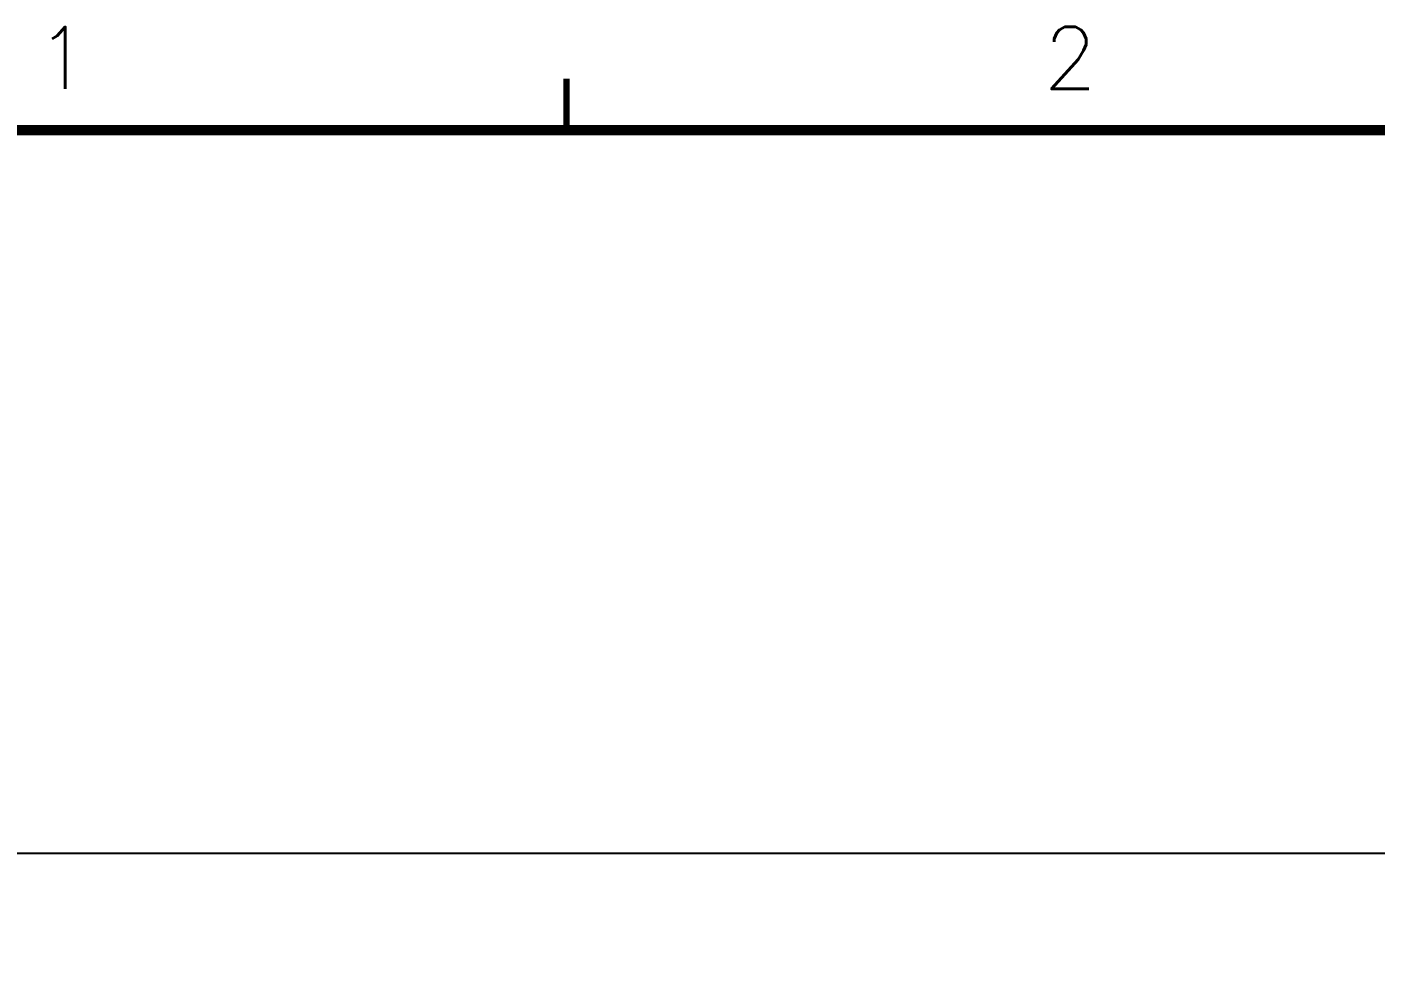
# Model space of a CAD drawing. Extents: x 295 to 953, y 10 to 290.
# Drawn here: x 514.6 to 579.9, y 245 to 290 of the extents above; entities that cross this region are included whole.
import ezdxf
from ezdxf.enums import TextEntityAlignment as Align

# ---------------------------------------------------------------- set-up
doc = ezdxf.new("R2010")
doc.units = 0
doc.header["$LTSCALE"] = 5
doc.header["$MEASUREMENT"] = 0
doc.layers.get('0').update_dxf_attribs({"linetype": 'CONTINUOUS', "lineweight": 25})
for name, color, linetype in [('L2-INT1_GBR', 7, 'CONTINUOUS'), ('문자', 4, 'CONTINUOUS'), ('테두리', 3, 'CONTINUOUS')]:
    doc.layers.add(name, color=color, linetype=linetype)
doc.styles.get("Standard").update_dxf_attribs({"font": 'simplex.shx'})

# ---------------------------------------------------------------- blocks, each defined once
blk = doc.blocks.new('C')
at = {"layer": '테두리'}
for points, const_width in [([(63.75, 287.5), (63.75, 285)], 0.3), ([(15, 285), (15, 15), (405, 15), (405, 285), (15, 285)], 0.5)]:
    blk.add_lwpolyline(points, dxfattribs=dict(at, const_width=const_width))
at = {"layer": '문자'}
for s, p in [('1', (39.375, 288.5)), ('2', (88.125, 288.5))]:
    blk.add_text(s, height=3, dxfattribs=at).set_placement(p, align=Align.MIDDLE)

msp = doc.modelspace()

# ---------------------------------------------------------------- linework, layer by layer
at = {"layer": 'L2-INT1_GBR'}
msp.add_line((865.178, 250), (505.478, 250), dxfattribs=at)

# ---------------------------------------------------------------- block references
msp.add_blockref('C', (476.978, 0))

doc.saveas('drawing.dxf')
